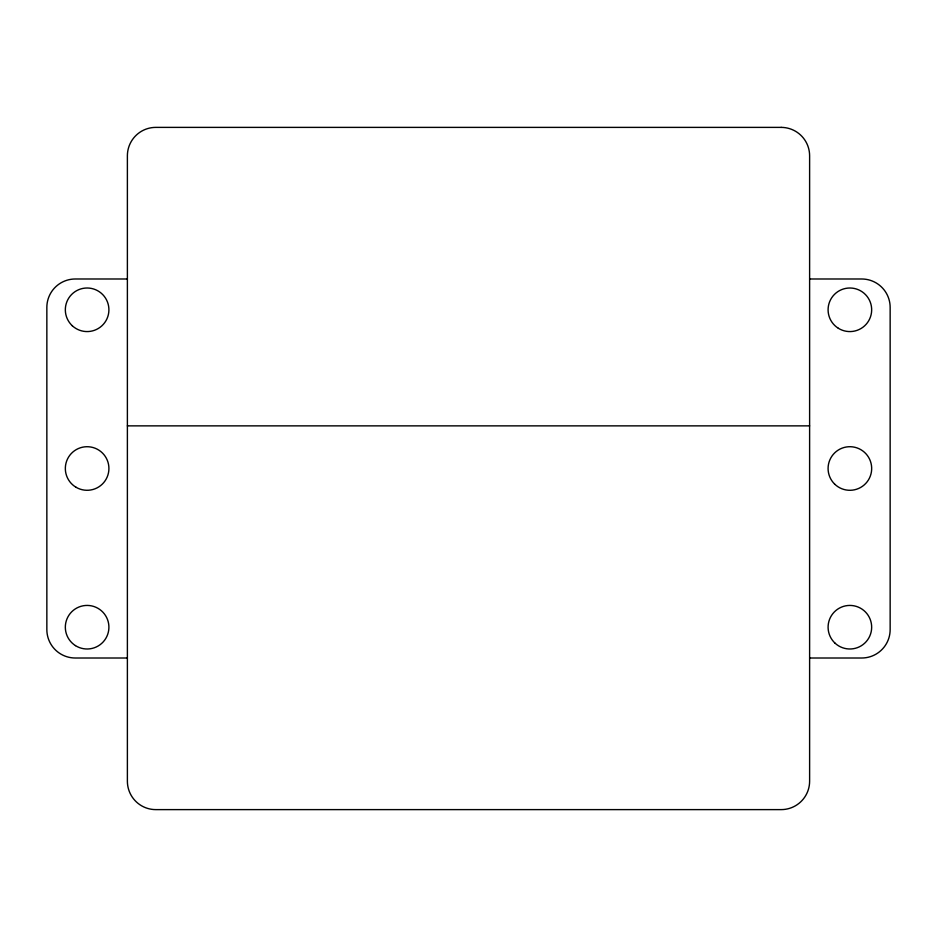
<?xml version="1.0" encoding="UTF-8"?>
<svg xmlns="http://www.w3.org/2000/svg" width="937" height="937" viewBox="0 0 937 937"><rect width="100%" height="100%" fill="white"/><g stroke="black" fill="none" stroke-linecap="round" stroke-linejoin="round"><path stroke-width="1.41" d="M127.385 278.992L75.276 278.992A28.426 28.426 0 0 0 46.85 307.418L46.85 629.582A28.426 28.426 0 0 0 75.276 658.008L127.385 658.008M809.615 278.992L861.724 278.992A28.426 28.426 0 0 1 890.15 307.418L890.15 629.582A28.426 28.426 0 0 1 861.724 658.008L809.615 658.008M127.385 425.866L809.615 425.866M781.189 127.385L155.811 127.385A28.426 28.426 0 0 0 127.385 155.811L127.385 781.189A28.426 28.426 0 0 0 155.811 809.615L781.189 809.615A28.426 28.426 0 0 0 809.615 781.189L809.615 155.811A28.426 28.426 0 0 0 781.189 127.385M835.125 643.25A21.797 21.797 0 0 0 871.141 631.971A21.797 21.797 0 0 0 843.37 606.415A21.797 21.797 0 0 0 835.125 643.25M838.334 328.278A21.797 21.797 0 0 0 871.656 310.545A21.797 21.797 0 0 0 839.646 290.552A21.797 21.797 0 0 0 838.334 328.278M834.551 483.996A21.797 21.797 0 0 0 870.965 474.028A21.797 21.797 0 0 0 844.132 447.476A21.797 21.797 0 0 0 834.551 483.996M72.254 325.725A21.797 21.797 0 0 0 108.352 314.691A21.797 21.797 0 0 0 80.758 288.947A21.797 21.797 0 0 0 72.254 325.725M75.452 645.616A21.797 21.797 0 0 0 108.891 628.118A21.797 21.797 0 0 0 77.01 607.902A21.797 21.797 0 0 0 75.452 645.616M76.12 487.31A21.797 21.797 0 0 0 108.915 468.617A21.797 21.797 0 0 0 76.319 449.573A21.797 21.797 0 0 0 76.12 487.31"/></g></svg>
